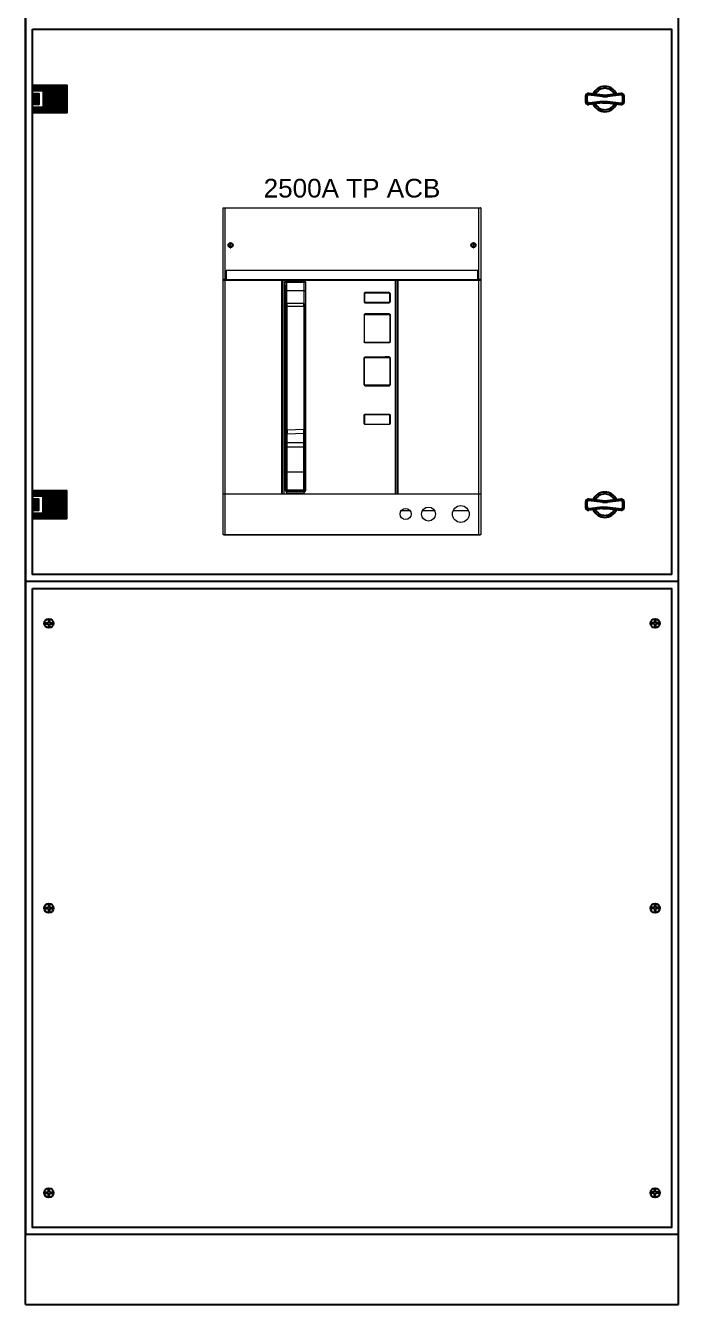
# Model space of a CAD drawing. Header units: millimetres. Extents: x -5 to 705, y -75 to 6326.
# Drawn here: x 0 to 700, y 3925 to 5296 of the extents above; entities that cross this region are included whole.
import ezdxf

# ---------------------------------------------------------------- set-up
doc = ezdxf.new("R2010")
doc.units = ezdxf.units.MM
doc.header["$MEASUREMENT"] = 0
doc.styles.get("Standard").update_dxf_attribs({"font": 'arial.ttf'})
pattern_1 = [(45, (-8243.62154, 1814.87764), (-0.0883883476, 0.0883883476), [])]
pattern_2 = [(45, (-8240.37711, 1812.37764), (-0.0883883476, 0.0883883476), [])]

msp = doc.modelspace()

# ---------------------------------------------------------------- hatches: boundary and pattern name
at = {"transparency": 33554687}
h = msp.add_hatch(dxfattribs=at)
h.set_pattern_fill('ANSI31', color=256, style=0)
h.set_pattern_definition(pattern_1)
h.paths.add_polyline_path([(44.4, 5232.2), (7.5, 5232.2), (7.5, 5226.5), (18.9, 5226.5), (18.9, 5208.5), (7.5, 5208.5), (7.5, 5202.8), (44.4, 5202.8)])
h = msp.add_hatch(dxfattribs=at)
h.set_pattern_fill('ANSI31', color=256, style=0)
h.set_pattern_definition(pattern_2)
h.paths.add_polyline_path([(14.2, 5223.4), (7.5, 5223.4), (7.5, 5211.6), (14.2, 5211.6)])
h = msp.add_hatch(dxfattribs=at)
h.set_pattern_fill('ANSI31', color=256, style=0)
h.set_pattern_definition(pattern_1)
h.paths.add_polyline_path([(44.4, 4767.8), (7.5, 4767.8), (7.5, 4773.5), (18.9, 4773.5), (18.9, 4791.5), (7.5, 4791.5), (7.5, 4797.2), (44.4, 4797.2)])
h = msp.add_hatch(dxfattribs=at)
h.set_pattern_fill('ANSI31', color=256, style=0)
h.set_pattern_definition(pattern_2)
h.paths.add_polyline_path([(14.2, 4776.6), (7.5, 4776.6), (7.5, 4788.4), (14.2, 4788.4)])

# ---------------------------------------------------------------- linework, layer by layer
for p, q in [((0, 6200), (0, 4000)), ((0, 6200), (0, 4000)), ((0, 3925), (0, 6200)), ((700, 3925), (700, 6200)), ((20, 4655.8), (24.5, 4655.8)), ((20, 4654.8), (24.5, 4654.8)), ((24.5, 4660.3), (24.5, 4655.8)), ((24.5, 4654.8), (24.5, 4650.4)), ((25.5, 4660.3), (25.5, 4655.8)), ((25.5, 4655.8), (30, 4655.8)), ((25.5, 4654.8), (30, 4654.8)), ((25.5, 4654.8), (25.5, 4650.4)), ((674.5, 4655.8), (670, 4655.8)), ((674.5, 4654.8), (670, 4654.8)), ((674.5, 4660.3), (674.5, 4655.8)), ((674.5, 4654.8), (674.5, 4650.4)), ((675.5, 4660.3), (675.5, 4655.8)), ((680, 4655.8), (675.5, 4655.8)), ((680, 4654.8), (675.5, 4654.8)), ((675.5, 4654.8), (675.5, 4650.4)), ((20, 4350.5), (24.5, 4350.5)), ((20, 4349.5), (24.5, 4349.5)), ((24.5, 4355), (24.5, 4350.5)), ((24.5, 4349.5), (24.5, 4345)), ((25.5, 4355), (25.5, 4350.5)), ((25.5, 4350.5), (30, 4350.5)), ((25.5, 4349.5), (30, 4349.5)), ((25.5, 4349.5), (25.5, 4345)), ((674.5, 4350.5), (670, 4350.5)), ((674.5, 4349.5), (670, 4349.5)), ((674.5, 4355), (674.5, 4350.5)), ((674.5, 4349.5), (674.5, 4345)), ((675.5, 4355), (675.5, 4350.5)), ((680, 4350.5), (675.5, 4350.5)), ((680, 4349.5), (675.5, 4349.5)), ((675.5, 4349.5), (675.5, 4345)), ((24.5, 4045.2), (24.5, 4049.6)), ((25.5, 4045.2), (25.5, 4049.6)), ((674.5, 4045.2), (674.5, 4049.6)), ((675.5, 4045.2), (675.5, 4049.6)), ((20, 4045.2), (24.5, 4045.2)), ((20, 4044.2), (24.5, 4044.2)), ((24.5, 4039.7), (24.5, 4044.2)), ((25.5, 4045.2), (30, 4045.2)), ((25.5, 4044.2), (30, 4044.2)), ((25.5, 4039.7), (25.5, 4044.2)), ((674.5, 4045.2), (670, 4045.2)), ((674.5, 4044.2), (670, 4044.2)), ((674.5, 4039.7), (674.5, 4044.2)), ((680, 4045.2), (675.5, 4045.2)), ((680, 4044.2), (675.5, 4044.2)), ((675.5, 4039.7), (675.5, 4044.2)), ((0, 3925), (700, 3925))]:
    msp.add_line(p, q)
for p, q in [((600.3, 5220.4), (600.3, 5214.6)), ((601.9, 5220.4), (601.9, 5215.8)), ((618.5, 5220.1), (603.6, 5221.9)), ((618.7, 5221.7), (603.8, 5223.5)), ((618.7, 5213.3), (603.8, 5211.5)), ((618.5, 5214.9), (604.8, 5213.2)), ((618.5, 5220.1), (624.1, 5220.1)), ((618.5, 5214.9), (624.1, 5214.9)), ((618.7, 5221.7), (623.9, 5221.7)), ((618.7, 5213.3), (623.9, 5213.3)), ((638.4, 5223.5), (623.9, 5221.7)), ((623.9, 5213.3), (638.4, 5211.5)), ((638.6, 5221.9), (624.1, 5220.1)), ((624.1, 5214.9), (638.6, 5213.1)), ((640.3, 5214.6), (640.3, 5220.4)), ((641.9, 5214.6), (641.9, 5220.4)), ((618.5, 4785.1), (603.6, 4786.9)), ((618.7, 4786.7), (603.8, 4788.5)), ((618.7, 4786.7), (623.9, 4786.7)), ((638.4, 4788.5), (623.9, 4786.7)), ((638.6, 4786.9), (624.1, 4785.1)), ((600.3, 4785.4), (600.3, 4779.6)), ((601.9, 4785.4), (601.9, 4780.8)), ((618.7, 4778.3), (603.8, 4776.5)), ((618.5, 4779.9), (604.8, 4778.2)), ((618.5, 4785.1), (624.1, 4785.1)), ((618.5, 4779.9), (624.1, 4779.9)), ((618.7, 4778.3), (623.9, 4778.3)), ((623.9, 4778.3), (638.4, 4776.5)), ((624.1, 4779.9), (638.6, 4778.1)), ((640.3, 4779.6), (640.3, 4785.4)), ((641.9, 4779.6), (641.9, 4785.4))]:
    msp.add_line(p, q, dxfattribs=at)
at = {"lineweight": 5, "transparency": 33554687}
for p, q in [((488, 5100.3), (212, 5100.3)), ((280.2, 4998.2), (280.2, 5022)), ((298.2, 5022), (298.2, 4998.3)), ((279.4, 4995.3), (298.4, 4995.3)), ((212, 4750.7), (488, 4750.7))]:
    msp.add_line(p, q, dxfattribs=at)
at = {"lineweight": 9, "transparency": 33554687}
msp.add_line((275.2, 5023), (212, 5023), dxfattribs=at)
for points in [[(7.5, 5292.5), (692.5, 5292.5), (692.5, 4707.5), (7.5, 4707.5)], [(7.5, 4692.5), (692.5, 4692.5), (692.5, 4007.5), (7.5, 4007.5)]]:
    msp.add_lwpolyline(points, close=True)
at = {"transparency": 33554687}
for points in [[(7.5, 5232.2), (44.4, 5232.2), (44.4, 5202.8), (7.5, 5202.8)], [(7.5, 5226.5), (18.9, 5226.5), (18.9, 5208.5), (7.5, 5208.5)], [(7.5, 5223.4), (14.2, 5223.4), (14.2, 5211.6), (7.5, 5211.6)], [(7.5, 4767.8), (44.4, 4767.8), (44.4, 4797.2), (7.5, 4797.2)], [(7.5, 4773.5), (18.9, 4773.5), (18.9, 4791.5), (7.5, 4791.5)], [(7.5, 4776.6), (14.2, 4776.6), (14.2, 4788.4), (7.5, 4788.4)]]:
    msp.add_lwpolyline(points, close=True, dxfattribs=at)
at = {"lineweight": 9, "transparency": 33554687}
for points in [[(212, 5024.2), (212, 5100.3), (212, 5101), (488, 5101), (488, 5100.3)], [(219.4, 5063.5), (219.4, 5058)], [(220.2, 5058), (220.2, 5063.5)], [(479.8, 5063.5), (479.8, 5058)], [(480.6, 5058), (480.6, 5063.5)], [(485, 5033.8), (215, 5033.8), (215, 5023.7), (485, 5023.7), (485, 5033.8)], [(227.6, 5023.5), (227.6, 5023)], [(274.7, 4793.8), (274.7, 5023)], [(396.6, 4794), (398.5, 4794), (398.5, 5023), (275.2, 5023), (275.2, 4794)], [(278.2, 5021.2), (278.2, 5021)], [(278.2, 5017.8), (278.2, 5021)], [(279.2, 5022), (279.1, 5022)], [(488, 5023), (399, 5023), (399, 4793.8)], [(472.4, 5023.5), (472.4, 5023)], [(275.2, 5015), (274.7, 5015)], [(278.2, 5017.8), (278.2, 4798.5), (278.3, 4798)], [(398.5, 5016), (399, 5016)], [(385.6, 4986.5), (390, 4986.5)], [(398.5, 4966.3), (399, 4966.3)], [(275.2, 4955), (274.7, 4955)], [(398.5, 4961.7), (399, 4961.7)], [(398.5, 4957.5), (399, 4957.5)], [(385.6, 4941), (385.6, 4940.7), (385.6, 4940.5), (385.6, 4940.5)], [(398.5, 4949.5), (399, 4949.5)], [(398.5, 4915.5), (399, 4915.5)], [(398.5, 4904.5), (399, 4904.5)], [(398.5, 4896), (399, 4896)], [(275.2, 4856.5), (274.7, 4856.5)], [(278.2, 4850.9), (278.2, 4850.7)], [(279.4, 4852.1), (279.3, 4852)], [(300.2, 4852), (299.5, 4852)], [(398.5, 4842.5), (399, 4842.5)], [(275.2, 4821.5), (274.7, 4821.5)], [(300.2, 4825.3), (299.5, 4825.3)], [(299.8, 4824.1), (299.9, 4824.1)], [(299.9, 4824), (300.1, 4824)], [(398.5, 4821), (399, 4821)], [(300.2, 4807.3), (299.5, 4807.3)], [(488, 4793.8), (212, 4793.8)], [(275.2, 4798), (274.7, 4798)], [(275.2, 4794), (396.6, 4794)], [(280.1, 4795.2), (280.3, 4795)], [(298.7, 4795.5), (298.3, 4795)], [(399, 4798), (398.5, 4798)], [(488, 4793.8), (488, 4776)], [(412.4, 4776), (402.6, 4776)], [(438.6, 4776), (425.4, 4776)], [(475, 4776), (458.5, 4776)]]:
    msp.add_lwpolyline(points, dxfattribs=at)
for points in [[(212, 5100.3, -0.41422), (212.7, 5101)], [(488, 5100.3), (488, 4750.7, -0.417715), (487.3, 4750), (212.7, 4750, -0.415966), (212, 4750.7), (212, 5024.2)], [(487.3, 5101, -0.41422), (488, 5100.3)], [(488, 5024.2, -0.417715), (487.3, 5023.5), (212.7, 5023.5, -0.414564), (212, 5024.2)], [(279.3, 5022), (299.2, 5022, -0.414706), (300.2, 5021), (300.2, 4798.4), (300.2, 4798.1)], [(299.5, 4799.4), (299.5, 4997.3, 0.413711), (298.5, 4998.3), (280.4, 4998.3, 0.414706), (279.4, 4997.3), (279.4, 4799.3, 0.414706), (280.4, 4798.3), (298.5, 4798.3, 0.064698), (298.7, 4798.3, 0.08559), (299, 4798.4)], [(390.5, 4986), (390.5, 4957, -0.414706), (390, 4956.5), (364, 4956.5, -0.414706), (363.5, 4957), (363.5, 4986, -0.414706), (364, 4986.5), (385.6, 4986.5), (385.6, 4986.6), (385.6, 4986.8), (385.6, 4987)], [(390.5, 4940.2), (390.5, 4940), (390.5, 4911, -0.410301), (390, 4910.5), (364, 4910.5, -0.414706), (363.5, 4911), (363.5, 4940, -0.410301), (364, 4940.5), (385.6, 4940.5), (390, 4940.5), (390, 4940.5)], [(278.2, 4799, 0.412994), (280.2, 4797), (298.2, 4797, 0.4125), (300.2, 4799)]]:
    msp.add_lwpolyline(points, format="xyb", dxfattribs=at)
at = {"lineweight": 5, "transparency": 33554687}
for points in [[(213.9, 5024.2), (213.9, 5100.3)], [(486.1, 5024.2), (486.1, 5100.3)], [(212, 5024.2), (215, 5024.2)], [(214, 4750.7), (214, 5023)], [(277.1, 4794), (277.1, 5023)], [(280.2, 5021), (279.2, 5021), (278.4, 5021), (278.2, 5021)], [(280.2, 5021), (298.2, 5021)], [(300.2, 5021), (300.1, 5021), (299.3, 5021), (298.2, 5021)], [(396.6, 4794), (396.6, 5023)], [(485, 5024.2), (488, 5024.2)], [(486, 4750.7), (486, 5023)], [(280.2, 5012.2), (298.2, 5012.2)], [(363.5, 5009), (363, 5009), (363, 5000), (363.5, 5000)], [(390.5, 5009), (391, 5009), (391, 5000), (390.5, 5000)], [(280.4, 4995.3), (280.4, 4996.7), (280.4, 4997.8), (280.4, 4998.3)], [(298.4, 4995.3), (298.4, 4996.8), (298.4, 4998), (298.4, 4998.3), (298.5, 4998.3)], [(299.5, 4995.3), (298.4, 4995.3), (298.4, 4863), (299.5, 4863)], [(278.2, 4990.1), (279.4, 4990.1)], [(299.5, 4990.1), (300.2, 4990.1)], [(363.5, 4986), (363, 4986)], [(391, 4986), (391, 4957), (390.5, 4957)], [(390.5, 4986), (391, 4986)], [(364, 4956), (364, 4956.4), (364, 4956.5), (364, 4956.5)], [(363.5, 4911), (363, 4911), (363, 4940), (363.5, 4940)], [(390, 4941), (385.6, 4941)], [(390.5, 4940), (391, 4940), (391, 4911), (390.5, 4911)], [(278.2, 4934), (279.4, 4934)], [(299.5, 4934), (300.2, 4934)], [(363.5, 4869.5), (363, 4869.5), (363, 4878.5), (363.5, 4878.5)], [(390.5, 4878.5), (391, 4878.5), (391, 4869.5), (390.5, 4869.5)], [(280.4, 4858.6), (298.5, 4859.2)], [(280.4, 4798.3), (280.4, 4858.6)], [(298.5, 4848.8), (280.4, 4848.8)], [(280.4, 4844.7), (298.5, 4844.7)], [(298.5, 4817.5), (280.4, 4817.5)], [(299.5, 4824.5), (299.5, 4824.7), (299.5, 4824.7)], [(299.5, 4823.2), (299.5, 4822.8), (299.5, 4822.5), (299.6, 4822.2), (299.7, 4821.9), (299.9, 4821.7), (300, 4821.4), (300.2, 4821.2)], [(299.5, 4821.1), (299.7, 4821.1)], [(300.2, 4820.4), (299.5, 4820.4)], [(300.2, 4817.2), (299.5, 4817.2)], [(300.2, 4816.3), (299.9, 4816.1), (299.7, 4815.9), (299.6, 4815.8), (299.5, 4815.7)], [(299.6, 4813.7), (299.5, 4813.7), (299.5, 4813.8)], [(299.5, 4813.2), (299.8, 4813.1), (300.2, 4813)], [(300.2, 4824.2), (299.6, 4824.2)], [(300.2, 4824.1), (300.1, 4824)], [(300.2, 4823.9), (300.1, 4823.9)], [(300.2, 4812.7), (299.5, 4812.7)], [(299.5, 4807), (299.6, 4807.1), (299.8, 4807.2), (300, 4807.2), (300.2, 4807.3)], [(399, 4809), (398.5, 4809)], [(298.3, 4795), (280.3, 4795), (280.3, 4796.2), (280.2, 4796.9), (280.2, 4797)], [(298.2, 4797), (298.2, 4796.8), (298.3, 4796.2), (298.3, 4795)], [(214, 4750), (214, 4750.7)], [(486, 4750), (486, 4750.7)]]:
    msp.add_lwpolyline(points, dxfattribs=at)
for points in [[(391, 5009, 0.412502), (390, 5010), (364, 5010, 0.414694), (363, 5009)], [(298.5, 4798.3), (298.5, 4859.2, -0.002304), (298.4, 4863), (280.4, 4862.5), (280.4, 4995.3)], [(363, 5000, 0.414943), (364, 4999), (390, 4999, 0.413711), (391, 5000)], [(390, 4987), (385.6, 4987), (364, 4987, 0.415926), (363, 4986), (363, 4957), (363.5, 4957)], [(391, 4957, -0.414706), (390, 4956), (364, 4956, -0.415926), (363, 4957)], [(363, 4940, -0.412502), (364, 4941), (385.6, 4941)], [(364, 4910.5), (364, 4910.5), (364, 4910.4), (364, 4910), (390, 4910, 0.414706), (391, 4911)], [(363, 4878.5, -0.416913), (364, 4879.5), (390, 4879.5, -0.416913), (391, 4878.5)], [(391, 4869.5, -0.414706), (390, 4868.5), (364, 4868.5, -0.414706), (363, 4869.5)], [(279.4, 4862.5), (280.4, 4862.5, 0.001125), (280.4, 4858.6)]]:
    msp.add_lwpolyline(points, format="xyb", dxfattribs=at)
at = {"lineweight": 9, "transparency": 33554687}
for points in [[(390.5, 5000), (390.5, 5009, 0.414706), (390, 5009.5), (364, 5009.5, 0.410301), (363.5, 5009), (363.5, 5000, 0.414706), (364, 4999.5), (390, 4999.5, 0.410301)], [(364, 4879, 0.414706), (363.5, 4878.5), (363.5, 4869.5, 0.414706), (364, 4869), (390, 4869, 0.414706), (390.5, 4869.5), (390.5, 4878.5, 0.414706), (390, 4879)]]:
    msp.add_lwpolyline(points, format="xyb", close=True, dxfattribs=at)
for points in [[(700, 4700), (0, 4700)], [(700, 4000), (0, 4000)]]:
    msp.add_lwpolyline(points)
for centre, radius in [((219.8, 5060.8), 2.75), ((480.2, 5060.8), 2.75), ((407.5, 4772.5), 6.01), ((432, 4772.5), 7.5), ((466.7, 4772.5), 9)]:
    msp.add_circle(centre, radius, dxfattribs=at)
for centre in [(25, 4655.3), (675, 4655.3), (25, 4350), (675, 4350), (25, 4044.7), (675, 4044.7)]:
    msp.add_circle(centre, 5)
at = {"transparency": 33554687}
for centre, radius, start, end in [((621.1, 5217.5), 13.6, 23.4734, 156.4396), ((621.1, 5217.5), 11.5, 26.6128, 153.2549), ((603.4, 5220.4), 3.09, 83.2079, 180), ((603.4, 5214.6), 3.09, 180, 276.7921), ((603.4, 5220.4), 1.48, 83.2079, 180), ((604.5, 5215.8), 2.59, 180, 276.7921), ((621.1, 5217.5), 13.6, 203.5604, 336.5266), ((621.1, 5217.5), 11.5, 206.7451, 333.3872), ((638.8, 5220.4), 3.09, 0, 96.9267), ((638.8, 5214.6), 3.09, 263.0733, 0), ((638.8, 5220.4), 1.48, 0, 96.9267), ((638.8, 5214.6), 1.48, 263.0733, 0), ((603.4, 4785.4), 3.09, 83.2079, 180), ((603.4, 4785.4), 1.48, 83.2079, 180), ((621.1, 4782.5), 13.6, 23.4734, 156.4396), ((621.1, 4782.5), 11.5, 26.6128, 153.2549), ((638.8, 4785.4), 3.09, 0, 96.9267), ((638.8, 4785.4), 1.48, 0, 96.9267), ((603.4, 4779.6), 3.09, 180, 276.7921), ((604.5, 4780.8), 2.59, 180, 276.7921), ((621.1, 4782.5), 13.6, 203.5604, 336.5266), ((621.1, 4782.5), 11.5, 206.7451, 333.3872), ((638.8, 4779.6), 3.09, 263.0733, 0), ((638.8, 4779.6), 1.48, 263.0733, 0)]:
    msp.add_arc(centre, radius, start, end, dxfattribs=at)
at = {"lineweight": 9, "transparency": 33554687}
for centre, radius, start, end in [((219.8, 5060.8), 2.25, 100.1716, 190.3308), ((219.8, 5060.8), 2.25, 280.2935, 10.3295), ((480.2, 5060.8), 2.25, 100.3947, 190.1077), ((480.2, 5060.8), 2.26, 280.405, 10.2181), ((399, 4968), 0.5, 89.9519, 180.0481), ((399, 4809), 0.5, 179.9492, 270.0508)]:
    msp.add_arc(centre, radius, start, end, dxfattribs=at)
at = {"lineweight": 5, "transparency": 33554687}
for centre, radius, start, end in [((364, 4911), 0.998, 179.8802, 269.7818), ((293.3, 4829.8), 14.7, 294.7594, 298.0092)]:
    msp.add_arc(centre, radius, start, end, dxfattribs=at)
for points in [[(213.9, 5101), (213.9, 5101), (213.9, 5100.7), (213.9, 5100.3)], [(486.1, 5100.3), (486.1, 5100.7), (486.1, 5101), (486.1, 5101)], [(213.9, 5024.2), (213.9, 5023.8), (213.9, 5023.5), (213.9, 5023.5)], [(486.1, 5023.5), (486.1, 5023.5), (486.1, 5023.8), (486.1, 5024.2)], [(280.2, 5012.2), (279.1, 5012.2), (278.2, 5011.7), (278.2, 5011.1)], [(300.2, 5011.1), (300.2, 5011.7), (299.3, 5012.2), (298.2, 5012.2)], [(390, 5009.5), (390, 5009.5), (390, 5009.7), (390, 5010)], [(300.2, 4990.7), (300.2, 4991), (299.9, 4991.4), (299.5, 4991.5)], [(364, 4999), (364, 4999.3), (364, 4999.5), (364, 4999.5)], [(390, 4999), (390, 4999.3), (390, 4999.5), (390, 4999.5)], [(364, 4986.5), (364, 4986.5), (364, 4986.7), (364, 4987)], [(390, 4986.5), (390, 4986.5), (390, 4986.8), (390, 4987)], [(390, 4956), (390, 4956.3), (390, 4956.5), (390, 4956.5)], [(390, 4940.5), (390, 4940.5), (390, 4940.8), (390, 4941)], [(391, 4940), (391, 4940.6), (390.6, 4941), (390, 4941)], [(300.2, 4922), (300.2, 4922.4), (299.9, 4922.9), (299.5, 4923.1)], [(300.2, 4920), (300.2, 4920.4), (299.9, 4920.9), (299.5, 4921.1)], [(300.2, 4918.6), (300.2, 4918.7), (299.9, 4918.9), (299.5, 4919)], [(390, 4910), (390, 4910.3), (390, 4910.5), (390, 4910.5)], [(279.4, 4861.3), (278.7, 4861.3), (278.2, 4861.1), (278.2, 4860.9)], [(300.2, 4860.9), (300.2, 4861), (299.9, 4861.2), (299.5, 4861.3)]]:
    msp.add_open_spline(points, degree=3, dxfattribs=at)
at = {"lineweight": 9, "transparency": 33554687}
for points in [[(488, 5100.3), (488, 5100.7), (487.7, 5101), (487.3, 5101)], [(217.6, 5060.4), (217.7, 5059.5), (218.5, 5058.7), (219.4, 5058.5)], [(222, 5061.2), (221.9, 5062), (221.1, 5062.8), (220.2, 5063)], [(478, 5060.4), (478.1, 5059.5), (478.9, 5058.7), (479.8, 5058.5)], [(482.4, 5061.2), (482.3, 5062), (481.5, 5062.8), (480.6, 5063)], [(219.4, 5058), (219.6, 5058), (220, 5058), (220.2, 5058)], [(479.8, 5058), (479.9, 5058), (480.1, 5058), (480.2, 5058)], [(217.9, 5023.5), (219, 5022.8), (220.6, 5022.8), (221.7, 5023.5)], [(279.1, 5022), (278.7, 5021.9), (278.3, 5021.6), (278.2, 5021.2)], [(478.3, 5023.5), (479.4, 5022.8), (481, 5022.8), (482.1, 5023.5)], [(390, 4986.5), (390, 4986.5), (390, 4986.5), (390, 4986.5)], [(390, 4986.5), (390.1, 4986.5), (390.1, 4986.5), (390.1, 4986.5)], [(390.1, 4986.5), (390.1, 4986.5), (390.1, 4986.5), (390.1, 4986.5)], [(390.1, 4986.5), (390.2, 4986.5), (390.2, 4986.5), (390.2, 4986.5)], [(390.2, 4986.5), (390.2, 4986.5), (390.2, 4986.5), (390.2, 4986.5)], [(390.2, 4986.5), (390.2, 4986.5), (390.2, 4986.5), (390.3, 4986.5)], [(390.3, 4986.5), (390.3, 4986.5), (390.3, 4986.5), (390.3, 4986.5)], [(390.3, 4986.5), (390.3, 4986.4), (390.3, 4986.4), (390.3, 4986.4)], [(390.3, 4986.4), (390.3, 4986.4), (390.3, 4986.4), (390.4, 4986.4)], [(390.4, 4986.4), (390.4, 4986.4), (390.4, 4986.4), (390.4, 4986.4)], [(390.4, 4986.4), (390.4, 4986.3), (390.4, 4986.3), (390.4, 4986.3)], [(390.4, 4986.3), (390.4, 4986.3), (390.4, 4986.3), (390.4, 4986.3)], [(390.4, 4986.3), (390.4, 4986.3), (390.5, 4986.3), (390.5, 4986.2)], [(390.5, 4986.2), (390.5, 4986.2), (390.5, 4986.2), (390.5, 4986.2)], [(390.5, 4986.2), (390.5, 4986.2), (390.5, 4986.2), (390.5, 4986.2)], [(390.5, 4986.2), (390.5, 4986.1), (390.5, 4986.1), (390.5, 4986.1)], [(390.5, 4986.1), (390.5, 4986.1), (390.5, 4986.1), (390.5, 4986.1)], [(390.5, 4986.1), (390.5, 4986.1), (390.5, 4986), (390.5, 4986)], [(398.5, 4960), (398.5, 4959.7), (398.7, 4959.5), (399, 4959.5)], [(390, 4940.5), (390.1, 4940.5), (390.1, 4940.5), (390.1, 4940.5)], [(390.1, 4940.5), (390.1, 4940.5), (390.1, 4940.5), (390.1, 4940.5)], [(390.1, 4940.5), (390.2, 4940.5), (390.2, 4940.5), (390.2, 4940.5)], [(390.2, 4940.5), (390.2, 4940.5), (390.2, 4940.5), (390.2, 4940.5)], [(390.2, 4940.5), (390.2, 4940.5), (390.2, 4940.5), (390.3, 4940.5)], [(390.3, 4940.5), (390.3, 4940.5), (390.3, 4940.5), (390.3, 4940.5)], [(390.3, 4940.5), (390.3, 4940.4), (390.3, 4940.4), (390.3, 4940.4)], [(390.3, 4940.4), (390.3, 4940.4), (390.3, 4940.4), (390.4, 4940.4)], [(390.4, 4940.4), (390.4, 4940.4), (390.4, 4940.4), (390.4, 4940.4)], [(390.4, 4940.4), (390.4, 4940.4), (390.4, 4940.3), (390.4, 4940.3)], [(390.4, 4940.3), (390.4, 4940.3), (390.4, 4940.3), (390.4, 4940.3)], [(390.4, 4940.3), (390.4, 4940.3), (390.5, 4940.3), (390.5, 4940.2)], [(390.5, 4940.2), (390.5, 4940.2), (390.5, 4940.2), (390.5, 4940.2)], [(390.5, 4940.2), (390.5, 4940.1), (390.5, 4940.1), (390.5, 4940.1)], [(390.5, 4940.1), (390.5, 4940.1), (390.5, 4940.1), (390.5, 4940.1)], [(390.5, 4940.1), (390.5, 4940.1), (390.5, 4940), (390.5, 4940)], [(279.3, 4852), (278.8, 4851.8), (278.3, 4851.5), (278.2, 4850.9)], [(278.3, 4798), (278.5, 4796.9), (279.3, 4796), (280.1, 4795.2)], [(300.2, 4798.1), (300.1, 4797.1), (299.4, 4796.2), (298.7, 4795.5)]]:
    msp.add_open_spline(points, degree=3, dxfattribs=at)
at = {"lineweight": 5, "transparency": 33554687}
for points, knots in [([(364, 5010), (364, 5009.9), (364, 5009.8), (364, 5009.6), (364, 5009.6), (364, 5009.5), (364, 5009.5), (364, 5009.5), (364, 5009.5), (364, 5009.5), (364, 5009.5), (364, 5009.5), (364, 5009.5), (364, 5009.5)], [0, 0, 0, 0, 0.000817765, 0.000817765, 0.001060487, 0.001060487, 0.001124477, 0.001124477, 0.001143708, 0.001143708, 0.001149926, 0.001149926, 0.00115425, 0.00115425, 0.00115425, 0.00115425]), ([(278.2, 4990.7), (278.2, 4990.7), (278.2, 4990.8), (278.2, 4990.9), (278.3, 4991), (278.4, 4991.2), (278.5, 4991.3), (278.8, 4991.5), (278.9, 4991.5), (279.2, 4991.6), (279.3, 4991.7), (279.4, 4991.7)], [0, 0, 0, 0, 0.000477154, 0.000477154, 0.001105931, 0.001105931, 0.002037148, 0.002037148, 0.002853253, 0.002853253, 0.003741766, 0.003741766, 0.003741766, 0.003741766]), ([(390, 4987), (390.1, 4987), (390.3, 4987), (390.5, 4986.9), (390.6, 4986.9), (390.8, 4986.7), (390.9, 4986.6), (391, 4986.4), (391, 4986.3), (391, 4986.2), (391, 4986.1), (391, 4986)], [0, 0, 0, 0, 0.000875435, 0.000875435, 0.001745625, 0.001745625, 0.0026709, 0.0026709, 0.003211223, 0.003211223, 0.003772153, 0.003772153, 0.003772153, 0.003772153]), ([(364, 4941), (364, 4940.9), (364, 4940.8), (364, 4940.6), (364, 4940.6), (364, 4940.5), (364, 4940.5), (364, 4940.5), (364, 4940.5), (364, 4940.5), (364, 4940.5), (364, 4940.5), (364, 4940.5), (364, 4940.5)], [0, 0, 0, 0, 0.000817765, 0.000817765, 0.001060487, 0.001060487, 0.001124477, 0.001124477, 0.001143708, 0.001143708, 0.001149926, 0.001149926, 0.00115425, 0.00115425, 0.00115425, 0.00115425]), ([(278.2, 4922), (278.2, 4922.1), (278.2, 4922.2), (278.3, 4922.4), (278.3, 4922.5), (278.5, 4922.8), (278.7, 4922.9), (279, 4923.2), (279.2, 4923.2), (279.4, 4923.3)], [0, 0, 0, 0, 0.000717353, 0.000717353, 0.001677083, 0.001677083, 0.003010689, 0.003010689, 0.004349234, 0.004349234, 0.004349234, 0.004349234]), ([(278.2, 4920), (278.2, 4920.1), (278.2, 4920.2), (278.3, 4920.4), (278.3, 4920.5), (278.5, 4920.8), (278.7, 4920.9), (279, 4921.2), (279.2, 4921.3), (279.4, 4921.3)], [0, 0, 0, 0, 0.000716709, 0.000716709, 0.001668528, 0.001668528, 0.002989858, 0.002989858, 0.004336565, 0.004336565, 0.004336565, 0.004336565]), ([(278.2, 4918.6), (278.2, 4918.6), (278.2, 4918.6), (278.2, 4918.7), (278.2, 4918.7), (278.2, 4918.7), (278.3, 4918.7), (278.3, 4918.8), (278.4, 4918.8), (278.7, 4918.9), (279, 4919), (279.4, 4919.1)], [0, 0, 0, 0, 0.000087804, 0.000087804, 0.000193864, 0.000193864, 0.000375103, 0.000375103, 0.00080341, 0.00080341, 0.002548891, 0.002548891, 0.002548891, 0.002548891]), ([(364, 4879.5), (364, 4879.4), (364, 4879.3), (364, 4879.1), (364, 4879.1), (364, 4879), (364, 4879), (364, 4879), (364, 4879), (364, 4879), (364, 4879), (364, 4879), (364, 4879), (364, 4879)], [0, 0, 0, 0, 0.000813217, 0.000813217, 0.001059185, 0.001059185, 0.001124454, 0.001124454, 0.001144116, 0.001144116, 0.001150473, 0.001150473, 0.001155055, 0.001155055, 0.001155055, 0.001155055]), ([(364, 4869), (364, 4869), (364, 4869), (364, 4869), (364, 4869), (364, 4869), (364, 4869), (364, 4869), (364, 4869), (364, 4868.9), (364, 4868.7), (364, 4868.5)], [0, 0, 0, 0, 0.000000854, 0.000000854, 0.0000017228, 0.0000017228, 0.0000049465, 0.0000049465, 0.0000275107, 0.0000275107, 0.000158102, 0.000158102, 0.000158102, 0.000158102]), ([(390, 4879.5), (390, 4879.4), (390, 4879.3), (390, 4879.1), (390, 4879.1), (390, 4879), (390, 4879), (390, 4879), (390, 4879), (390, 4879), (390, 4879), (390, 4879), (390, 4879), (390, 4879), (390, 4879), (390, 4879)], [0, 0, 0, 0, 0.000748337, 0.000748337, 0.000970301, 0.000970301, 0.00104087, 0.00104087, 0.001067023, 0.001067023, 0.00107724, 0.00107724, 0.001081404, 0.001081404, 0.001085144, 0.001085144, 0.001085144, 0.001085144]), ([(390, 4869), (390, 4869), (390, 4869), (390, 4869), (390, 4869), (390, 4869), (390, 4869), (390, 4869), (390, 4869), (390, 4869), (390, 4869), (390, 4868.9), (390, 4868.7), (390, 4868.5)], [0, 0, 0, 0, 0.0000019709, 0.0000019709, 0.0000044387, 0.0000044387, 0.0000089207, 0.0000089207, 0.000020244, 0.000020244, 0.0000617747, 0.0000617747, 0.000471727, 0.000471727, 0.000471727, 0.000471727]), ([(280.4, 4858.6), (280.3, 4858.6), (280.1, 4858.7), (279.9, 4858.8), (279.7, 4858.9), (279.6, 4859), (279.5, 4859.1), (279.5, 4859.2), (279.5, 4859.2), (279.5, 4859.3), (279.4, 4859.4), (279.4, 4859.4)], [0, 0, 0, 0, 0.001214472, 0.001214472, 0.002294882, 0.002294882, 0.003077454, 0.003077454, 0.003455418, 0.003455418, 0.003835394, 0.003835394, 0.003835394, 0.003835394]), ([(299.5, 4860), (299.5, 4859.9), (299.4, 4859.8), (299.4, 4859.7), (299.3, 4859.6), (299.2, 4859.5), (299.1, 4859.4), (298.9, 4859.3), (298.8, 4859.3), (298.7, 4859.2), (298.6, 4859.2), (298.5, 4859.2)], [0, 0, 0, 0, 0.000547199, 0.000547199, 0.001144764, 0.001144764, 0.001911213, 0.001911213, 0.002573071, 0.002573071, 0.003284068, 0.003284068, 0.003284068, 0.003284068]), ([(280.4, 4848.8), (280.3, 4848.8), (280.1, 4848.9), (279.8, 4849), (279.7, 4849.1), (279.6, 4849.2), (279.5, 4849.3), (279.5, 4849.4), (279.5, 4849.4), (279.5, 4849.5), (279.4, 4849.6), (279.4, 4849.6)], [0, 0, 0, 0, 0.001235587, 0.001235587, 0.002305692, 0.002305692, 0.003086111, 0.003086111, 0.003465041, 0.003465041, 0.003847924, 0.003847924, 0.003847924, 0.003847924]), ([(279.4, 4844.6), (279.4, 4844.6), (279.4, 4844.6), (279.4, 4844.6), (279.4, 4844.6), (279.5, 4844.6), (279.5, 4844.6), (279.5, 4844.6), (279.5, 4844.6), (279.5, 4844.6), (279.5, 4844.6), (279.7, 4844.6), (280, 4844.7), (280.4, 4844.7)], [0, 0, 0, 0, 0.0000039668, 0.0000039668, 0.0000091276, 0.0000091276, 0.0000188227, 0.0000188227, 0.0000442779, 0.0000442779, 0.0001428922, 0.0001428922, 0.0009106876, 0.0009106876, 0.0009106876, 0.0009106876]), ([(299.5, 4849.6), (299.5, 4849.5), (299.4, 4849.5), (299.4, 4849.3), (299.3, 4849.2), (299.2, 4849.1), (299.1, 4849), (298.9, 4848.9), (298.8, 4848.9), (298.7, 4848.9), (298.6, 4848.8), (298.5, 4848.8)], [0, 0, 0, 0, 0.000547199, 0.000547199, 0.001144764, 0.001144764, 0.001911213, 0.001911213, 0.002573071, 0.002573071, 0.003284068, 0.003284068, 0.003284068, 0.003284068]), ([(298.5, 4844.7), (298.7, 4844.7), (298.9, 4844.7), (299.2, 4844.6), (299.3, 4844.6), (299.4, 4844.6), (299.4, 4844.6), (299.4, 4844.6), (299.4, 4844.6), (299.4, 4844.6), (299.4, 4844.6), (299.5, 4844.6), (299.5, 4844.6), (299.5, 4844.6), (299.5, 4844.6), (299.5, 4844.6)], [0, 0, 0, 0, 0.001611351, 0.001611351, 0.002089559, 0.002089559, 0.002238904, 0.002238904, 0.002293908, 0.002293908, 0.002314517, 0.002314517, 0.002322889, 0.002322889, 0.002330587, 0.002330587, 0.002330587, 0.002330587]), ([(279.4, 4817.4), (279.4, 4817.4), (279.4, 4817.4), (279.4, 4817.4), (279.4, 4817.4), (279.5, 4817.4), (279.5, 4817.4), (279.5, 4817.5), (279.5, 4817.5), (279.5, 4817.5), (279.5, 4817.5), (279.7, 4817.5), (280, 4817.5), (280.4, 4817.5)], [0, 0, 0, 0, 0.0000039751, 0.0000039751, 0.0000092127, 0.0000092127, 0.0000191653, 0.0000191653, 0.000045645, 0.000045645, 0.0001503104, 0.0001503104, 0.000941092, 0.000941092, 0.000941092, 0.000941092]), ([(298.5, 4817.5), (298.7, 4817.5), (299, 4817.5), (299.2, 4817.5), (299.3, 4817.5), (299.4, 4817.5), (299.4, 4817.5), (299.4, 4817.5), (299.4, 4817.5), (299.4, 4817.5), (299.4, 4817.4), (299.5, 4817.4), (299.5, 4817.4), (299.5, 4817.4), (299.5, 4817.4), (299.5, 4817.4)], [0, 0, 0, 0, 0.001902462, 0.001902462, 0.002550134, 0.002550134, 0.002750821, 0.002750821, 0.002819142, 0.002819142, 0.002843529, 0.002843529, 0.002853424, 0.002853424, 0.002862497, 0.002862497, 0.002862497, 0.002862497]), ([(300.1, 4823.9), (300, 4823.9), (299.9, 4823.9), (299.8, 4824), (299.7, 4824), (299.6, 4824.1), (299.6, 4824.2), (299.5, 4824.3), (299.5, 4824.4), (299.5, 4824.5)], [0, 0, 0, 0, 0.000659597, 0.000659597, 0.001139193, 0.001139193, 0.001609917, 0.001609917, 0.002335517, 0.002335517, 0.002335517, 0.002335517]), ([(299.7, 4821.1), (299.7, 4821.1), (299.6, 4821.2), (299.5, 4821.3), (299.5, 4821.4), (299.5, 4821.4)], [0, 0, 0, 0, 0.0003692965, 0.0003692965, 0.0007392676, 0.0007392676, 0.0007392676, 0.0007392676]), ([(299.5, 4816), (299.5, 4816), (299.5, 4815.9), (299.5, 4815.8), (299.5, 4815.8), (299.5, 4815.7)], [0, 0, 0, 0, 0.0002329471, 0.0002329471, 0.0004661563, 0.0004661563, 0.0004661563, 0.0004661563]), ([(299.5, 4815.7), (299.5, 4815.7), (299.5, 4815.7), (299.5, 4815.8), (299.5, 4815.8), (299.5, 4815.8)], [0, 0, 0, 0, 0.00004166667, 0.00004166667, 0.0000825193, 0.0000825193, 0.0000825193, 0.0000825193]), ([(299.6, 4813.7), (299.6, 4813.7), (299.6, 4813.6), (299.6, 4813.5), (299.6, 4813.5), (299.5, 4813.4), (299.5, 4813.4), (299.5, 4813.3)], [0, 0, 0, 0, 0.0002524321, 0.0002524321, 0.0006177843, 0.0006177843, 0.0009898407, 0.0009898407, 0.0009898407, 0.0009898407]), ([(299.6, 4813.7), (299.7, 4813.7), (299.7, 4813.7), (299.7, 4813.7), (299.7, 4813.7), (299.9, 4813.6), (300.1, 4813.5), (300.2, 4813.4)], [0, 0, 0, 0, 0.000059179, 0.000059179, 0.000242513, 0.000242513, 0.001183152, 0.001183152, 0.001183152, 0.001183152]), ([(300, 4821.4), (300, 4821.4), (299.9, 4821.3), (299.8, 4821.2), (299.8, 4821.1), (299.7, 4821.1)], [0, 0, 0, 0, 0.0004157562, 0.0004157562, 0.0008241279, 0.0008241279, 0.0008241279, 0.0008241279]), ([(300.2, 4820.8), (300.1, 4820.8), (300, 4820.9), (299.9, 4821), (299.8, 4821.1), (299.7, 4821.1)], [0, 0, 0, 0, 0.000597567, 0.000597567, 0.001149327, 0.001149327, 0.001149327, 0.001149327])]:
    msp.add_open_spline(points, degree=3, knots=knots, dxfattribs=at)
at = {"lineweight": 9, "transparency": 33554687}
for points, knots in [([(299.5, 4824.5), (299.5, 4824.5), (299.5, 4824.5), (299.5, 4824.6), (299.5, 4824.6), (299.5, 4824.6)], [0, 0, 0, 0, 0.0000761424, 0.0000761424, 0.0001427684, 0.0001427684, 0.0001427684, 0.0001427684]), ([(299.5, 4824.6), (299.5, 4824.6), (299.5, 4824.6), (299.5, 4824.6), (299.5, 4824.6), (299.5, 4824.6)], [0, 0, 0, 0, 0.0000668035, 0.0000668035, 0.000134985, 0.000134985, 0.000134985, 0.000134985]), ([(299.5, 4824.5), (299.5, 4824.5), (299.5, 4824.4), (299.5, 4824.4), (299.5, 4824.4), (299.5, 4824.4)], [0, 0, 0, 0, 0.0000303934, 0.0000303934, 0.00009410566, 0.00009410566, 0.00009410566, 0.00009410566]), ([(299.5, 4824.5), (299.5, 4824.5), (299.5, 4824.5), (299.5, 4824.5), (299.5, 4824.5), (299.5, 4824.5)], [0, 0, 0, 0, 0.0000644562, 0.0000644562, 0.0001269184, 0.0001269184, 0.0001269184, 0.0001269184]), ([(299.5, 4824.4), (299.5, 4824.4), (299.5, 4824.4), (299.5, 4824.3), (299.5, 4824.3), (299.5, 4824.3)], [0, 0, 0, 0, 0.0000625, 0.0000625, 0.0001249798, 0.0001249798, 0.0001249798, 0.0001249798]), ([(299.5, 4824.4), (299.5, 4824.4), (299.5, 4824.4), (299.5, 4824.4), (299.5, 4824.4), (299.5, 4824.4)], [0, 0, 0, 0, 0.0000465872, 0.0000465872, 0.0001002416, 0.0001002416, 0.0001002416, 0.0001002416]), ([(299.5, 4824.3), (299.6, 4824.2), (299.6, 4824.2), (299.6, 4824.2), (299.6, 4824.2), (299.6, 4824.2)], [0, 0, 0, 0, 0.0000594446, 0.0000594446, 0.0001198305, 0.0001198305, 0.0001198305, 0.0001198305]), ([(299.5, 4824.3), (299.5, 4824.3), (299.5, 4824.3), (299.5, 4824.3), (299.5, 4824.3), (299.5, 4824.3)], [0, 0, 0, 0, 0.00002304779, 0.00002304779, 0.00005941601, 0.00005941601, 0.00005941601, 0.00005941601]), ([(299.5, 4824.3), (299.5, 4824.3), (299.5, 4824.3), (299.5, 4824.3), (299.5, 4824.3), (299.5, 4824.3), (299.5, 4824.3), (299.5, 4824.3)], [0, 0, 0, 0, 0.00004658475, 0.00004658475, 0.0000699312, 0.0000699312, 0.00009551996, 0.00009551996, 0.00009551996, 0.00009551996]), ([(299.5, 4824.3), (299.5, 4824.3), (299.5, 4824.3), (299.5, 4824.3), (299.5, 4824.3), (299.5, 4824.3)], [0, 0, 0, 0, 0.0000590979, 0.0000590979, 0.0001182086, 0.0001182086, 0.0001182086, 0.0001182086]), ([(299.6, 4824.2), (299.6, 4824.2), (299.6, 4824.2), (299.6, 4824.2), (299.6, 4824.2), (299.6, 4824.1), (299.6, 4824.1), (299.6, 4824.1), (299.6, 4824.1), (299.6, 4824.1), (299.6, 4824.1), (299.6, 4824.1)], [0, 0, 0, 0, 0.00001164863, 0.00001164863, 0.00003638939, 0.00003638939, 0.00004797711, 0.00004797711, 0.00005527583, 0.00005527583, 0.00006378161, 0.00006378161, 0.00006378161, 0.00006378161]), ([(299.6, 4824.2), (299.6, 4824.2), (299.6, 4824.2), (299.6, 4824.2), (299.6, 4824.2), (299.6, 4824.2), (299.6, 4824.2), (299.6, 4824.2), (299.6, 4824.2), (299.6, 4824.2)], [0, 0, 0, 0, 0.00002104425, 0.00002104425, 0.00003901919, 0.00003901919, 0.0000607348, 0.0000607348, 0.00008314882, 0.00008314882, 0.00008314882, 0.00008314882]), ([(299.6, 4824.2), (299.6, 4824.2), (299.6, 4824.2), (299.6, 4824.2), (299.6, 4824.2), (299.6, 4824.2)], [0, 0, 0, 0, 0.00001227616, 0.00001227616, 0.00003928371, 0.00003928371, 0.00003928371, 0.00003928371]), ([(299.6, 4824.2), (299.6, 4824.2), (299.6, 4824.2), (299.6, 4824.2), (299.6, 4824.2), (299.6, 4824.2)], [0, 0, 0, 0, 0.00003856354, 0.00003856354, 0.00009352609, 0.00009352609, 0.00009352609, 0.00009352609]), ([(299.6, 4824.2), (299.6, 4824.2), (299.6, 4824.2), (299.6, 4824.2), (299.6, 4824.2), (299.6, 4824.2)], [0, 0, 0, 0, 0.00002299839, 0.00002299839, 0.00005915936, 0.00005915936, 0.00005915936, 0.00005915936]), ([(299.6, 4824.1), (299.6, 4824.1), (299.6, 4824.1), (299.7, 4824.1), (299.7, 4824.1), (299.7, 4824.1), (299.7, 4824.1), (299.7, 4824.1)], [0, 0, 0, 0, 0.00000846291, 0.00000846291, 0.0000225185, 0.0000225185, 0.00004580911, 0.00004580911, 0.00004580911, 0.00004580911]), ([(299.7, 4824.1), (299.7, 4824.1), (299.7, 4824.1), (299.7, 4824.1), (299.7, 4824.1), (299.8, 4824.1), (299.8, 4824.1), (299.8, 4824.1)], [0, 0, 0, 0, 0.00002083333, 0.00002083333, 0.00003110921, 0.00003110921, 0.00004100287, 0.00004100287, 0.00004100287, 0.00004100287]), ([(299.7, 4824.1), (299.7, 4824.1), (299.7, 4824.1), (299.7, 4824.1), (299.7, 4824.1), (299.7, 4824.1)], [0, 0, 0, 0, 0.00002299839, 0.00002299839, 0.00005915936, 0.00005915936, 0.00005915936, 0.00005915936]), ([(299.7, 4824.1), (299.7, 4824.1), (299.7, 4824.1), (299.7, 4824.1), (299.7, 4824.1), (299.7, 4824.1), (299.7, 4824.1), (299.7, 4824.1), (299.7, 4824.1), (299.7, 4824.1)], [0, 0, 0, 0, 0.00002083333, 0.00002083333, 0.00003194294, 0.00003194294, 0.00003809579, 0.00003809579, 0.00004499199, 0.00004499199, 0.00004499199, 0.00004499199]), ([(299.7, 4824.1), (299.7, 4824.1), (299.7, 4824.1), (299.7, 4824.1), (299.7, 4824.1), (299.7, 4824.1), (299.7, 4824.1), (299.7, 4824.1)], [0, 0, 0, 0, 0.00002083333, 0.00002083333, 0.00003188133, 0.00003188133, 0.00004479335, 0.00004479335, 0.00004479335, 0.00004479335]), ([(299.8, 4824.1), (299.8, 4824.1), (299.8, 4824.1), (299.8, 4824.1), (299.8, 4824.1), (299.8, 4824.1)], [0, 0, 0, 0, 0.00002083333, 0.00002083333, 0.00004155531, 0.00004155531, 0.00004155531, 0.00004155531]), ([(299.8, 4824.1), (299.8, 4824.1), (299.8, 4824.1), (299.8, 4824.1), (299.8, 4824.1), (299.8, 4824.1), (299.8, 4824.1), (299.8, 4824.1), (299.8, 4824.1), (299.8, 4824.1)], [0, 0, 0, 0, 0.00000828244, 0.00000828244, 0.00002360719, 0.00002360719, 0.00003353784, 0.00003353784, 0.00004343597, 0.00004343597, 0.00004343597, 0.00004343597]), ([(299.8, 4824.1), (299.8, 4824.1), (299.8, 4824.1), (299.8, 4824.1), (299.8, 4824.1), (299.8, 4824.1), (299.8, 4824.1), (299.8, 4824.1), (299.8, 4824.1), (299.8, 4824.1)], [0, 0, 0, 0, 0.00001171313, 0.00001171313, 0.00003338561, 0.00003338561, 0.00004742967, 0.00004742967, 0.00006142773, 0.00006142773, 0.00006142773, 0.00006142773]), ([(299.9, 4824.1), (299.9, 4824.1), (299.9, 4824.1), (299.9, 4824.1), (299.9, 4824.1), (299.9, 4824), (299.9, 4824), (299.9, 4824), (299.9, 4824), (299.9, 4824)], [0, 0, 0, 0, 0.00002083333, 0.00002083333, 0.00003068639, 0.00003068639, 0.00003512195, 0.00003512195, 0.00003900566, 0.00003900566, 0.00003900566, 0.00003900566]), ([(299.9, 4824.1), (299.9, 4824.1), (299.9, 4824.1), (299.9, 4824.1), (299.9, 4824.1), (299.9, 4824.1)], [0, 0, 0, 0, 0.00003312975, 0.00003312975, 0.00008656883, 0.00008656883, 0.00008656883, 0.00008656883]), ([(299.5, 4799.4), (299.5, 4799.3), (299.4, 4799.3), (299.4, 4799.1), (299.4, 4799), (299.4, 4799)], [0, 0, 0, 0, 0.0004937253, 0.0004937253, 0.0009897015, 0.0009897015, 0.0009897015, 0.0009897015]), ([(299.5, 4806.5), (299.5, 4806.6), (299.5, 4806.6), (299.5, 4806.6), (299.6, 4806.6), (299.6, 4806.6)], [0, 0, 0, 0, 0.0000658811, 0.0000658811, 0.0001361791, 0.0001361791, 0.0001361791, 0.0001361791]), ([(299.5, 4806.5), (299.5, 4806.5), (299.5, 4806.5), (299.5, 4806.5), (299.5, 4806.5), (299.5, 4806.5)], [0, 0, 0, 0, 0.000068106, 0.000068106, 0.0001465851, 0.0001465851, 0.0001465851, 0.0001465851]), ([(299.5, 4806.5), (299.5, 4806.5), (299.5, 4806.5), (299.5, 4806.4), (299.5, 4806.4), (299.5, 4806.4)], [0, 0, 0, 0, 0.0000670516, 0.0000670516, 0.0001375899, 0.0001375899, 0.0001375899, 0.0001375899]), ([(299.5, 4806.4), (299.5, 4806.4), (299.5, 4806.4), (299.5, 4806.4), (299.5, 4806.4), (299.5, 4806.4)], [0, 0, 0, 0, 0.0000629104, 0.0000629104, 0.0001282583, 0.0001282583, 0.0001282583, 0.0001282583]), ([(299.5, 4806.4), (299.5, 4806.4), (299.5, 4806.3), (299.5, 4806.3), (299.5, 4806.3), (299.5, 4806.3)], [0, 0, 0, 0, 0.0000837233, 0.0000837233, 0.0001678251, 0.0001678251, 0.0001678251, 0.0001678251]), ([(299.5, 4806.3), (299.5, 4806.3), (299.5, 4806.3), (299.5, 4806.3), (299.5, 4806.3), (299.5, 4806.2)], [0, 0, 0, 0, 0.0000625, 0.0000625, 0.0001287028, 0.0001287028, 0.0001287028, 0.0001287028]), ([(299.5, 4806.2), (299.5, 4806.2), (299.5, 4806.2), (299.5, 4806.2), (299.5, 4806.2), (299.5, 4806.2)], [0, 0, 0, 0, 0.0000833333, 0.0000833333, 0.0001682024, 0.0001682024, 0.0001682024, 0.0001682024]), ([(299.5, 4806.1), (299.5, 4806.1), (299.5, 4806.1), (299.5, 4806.2), (299.5, 4806.2), (299.5, 4806.2)], [0, 0, 0, 0, 0.0001041667, 0.0001041667, 0.0002079832, 0.0002079832, 0.0002079832, 0.0002079832]), ([(299.6, 4806.7), (299.6, 4806.8), (299.6, 4806.8), (299.6, 4806.8), (299.7, 4806.8), (299.7, 4806.8)], [0, 0, 0, 0, 0.0000639359, 0.0000639359, 0.0001310129, 0.0001310129, 0.0001310129, 0.0001310129]), ([(299.6, 4806.7), (299.6, 4806.7), (299.6, 4806.7), (299.6, 4806.7), (299.6, 4806.7), (299.6, 4806.7)], [0, 0, 0, 0, 0.000064141, 0.000064141, 0.0001318133, 0.0001318133, 0.0001318133, 0.0001318133]), ([(299.6, 4806.7), (299.6, 4806.7), (299.6, 4806.7), (299.6, 4806.7), (299.6, 4806.7), (299.6, 4806.7)], [0, 0, 0, 0, 0.000064141, 0.000064141, 0.0001318133, 0.0001318133, 0.0001318133, 0.0001318133]), ([(299.6, 4806.6), (299.6, 4806.6), (299.6, 4806.6), (299.6, 4806.6), (299.6, 4806.6), (299.6, 4806.7)], [0, 0, 0, 0, 0.0000658811, 0.0000658811, 0.0001361791, 0.0001361791, 0.0001361791, 0.0001361791]), ([(299.7, 4806.9), (299.7, 4806.9), (299.7, 4806.9), (299.7, 4806.9), (299.7, 4806.9), (299.8, 4806.9)], [0, 0, 0, 0, 0.0000503588, 0.0000503588, 0.0001177307, 0.0001177307, 0.0001177307, 0.0001177307]), ([(299.7, 4806.8), (299.7, 4806.8), (299.7, 4806.8), (299.7, 4806.8), (299.7, 4806.9), (299.7, 4806.9)], [0, 0, 0, 0, 0.000036333, 0.000036333, 0.000129446, 0.000129446, 0.000129446, 0.000129446]), ([(299.7, 4806.8), (299.7, 4806.8), (299.7, 4806.8), (299.7, 4806.8), (299.7, 4806.8), (299.7, 4806.8)], [0, 0, 0, 0, 0.0000644647, 0.0000644647, 0.0001327762, 0.0001327762, 0.0001327762, 0.0001327762]), ([(299.8, 4807), (299.8, 4807), (299.9, 4807), (299.9, 4807), (299.9, 4807), (299.9, 4807)], [0, 0, 0, 0, 0.0000589256, 0.0000589256, 0.0001178463, 0.0001178463, 0.0001178463, 0.0001178463]), ([(299.8, 4807), (299.8, 4807), (299.8, 4807), (299.8, 4807), (299.8, 4807), (299.8, 4807)], [0, 0, 0, 0, 0.00002998833, 0.00002998833, 0.00009167341, 0.00009167341, 0.00009167341, 0.00009167341]), ([(299.8, 4806.9), (299.8, 4806.9), (299.8, 4806.9), (299.8, 4807), (299.8, 4807), (299.8, 4807)], [0, 0, 0, 0, 0.0000755227, 0.0000755227, 0.0001515964, 0.0001515964, 0.0001515964, 0.0001515964]), ([(299.8, 4806.9), (299.8, 4806.9), (299.8, 4806.9), (299.8, 4806.9), (299.8, 4806.9), (299.8, 4806.9)], [0, 0, 0, 0, 0.00002297965, 0.00002297965, 0.00005908467, 0.00005908467, 0.00005908467, 0.00005908467]), ([(299.9, 4807.1), (299.9, 4807.1), (299.9, 4807.1), (300, 4807.1), (300, 4807.1), (300, 4807.1)], [0, 0, 0, 0, 0.0000298925, 0.0000298925, 0.0001122793, 0.0001122793, 0.0001122793, 0.0001122793]), ([(299.9, 4807), (299.9, 4807), (299.9, 4807), (299.9, 4807.1), (299.9, 4807.1), (299.9, 4807.1)], [0, 0, 0, 0, 0.0000589256, 0.0000589256, 0.0001178559, 0.0001178559, 0.0001178559, 0.0001178559]), ([(299.9, 4807), (299.9, 4807), (299.9, 4807), (299.9, 4807), (299.9, 4807), (299.9, 4807), (299.9, 4807), (299.9, 4807), (299.9, 4807), (299.9, 4807)], [0, 0, 0, 0, 0.00003032278, 0.00003032278, 0.00006203388, 0.00006203388, 0.00007771472, 0.00007771472, 0.0000940799, 0.0000940799, 0.0000940799, 0.0000940799]), ([(300, 4807.1), (300, 4807.1), (300, 4807.1), (300, 4807.1), (300, 4807.1), (300.1, 4807.1)], [0, 0, 0, 0, 0.00001221849, 0.00001221849, 0.00006687998, 0.00006687998, 0.00006687998, 0.00006687998]), ([(300, 4807.1), (300, 4807.1), (300, 4807.1), (300, 4807.1), (300, 4807.1), (300, 4807.1)], [0, 0, 0, 0, 0.0000597017, 0.0000597017, 0.0001200951, 0.0001200951, 0.0001200951, 0.0001200951]), ([(300.1, 4807.2), (300.1, 4807.2), (300.1, 4807.2), (300.1, 4807.2), (300.1, 4807.2), (300.2, 4807.2), (300.2, 4807.2), (300.2, 4807.2)], [0, 0, 0, 0, 0.00002295593, 0.00002295593, 0.00004299671, 0.00004299671, 0.00006763586, 0.00006763586, 0.00006763586, 0.00006763586]), ([(300.1, 4807.2), (300.1, 4807.2), (300.1, 4807.2), (300.1, 4807.2), (300.1, 4807.2), (300.1, 4807.2)], [0, 0, 0, 0, 0.0000658808, 0.0000658808, 0.0001317803, 0.0001317803, 0.0001317803, 0.0001317803]), ([(300.1, 4807.1), (300.1, 4807.1), (300.1, 4807.1), (300.1, 4807.1), (300.1, 4807.1), (300.1, 4807.2)], [0, 0, 0, 0, 0.00004658475, 0.00004658475, 0.0000931695, 0.0000931695, 0.0000931695, 0.0000931695]), ([(300.2, 4807.2), (300.2, 4807.2), (300.2, 4807.2), (300.2, 4807.2), (300.2, 4807.2), (300.2, 4807.2)], [0, 0, 0, 0, 0.0000458653, 0.0000458653, 0.0001176837, 0.0001176837, 0.0001176837, 0.0001176837]), ([(299.2, 4798.6), (299.1, 4798.5), (299.1, 4798.5), (299, 4798.4), (299, 4798.4), (299, 4798.4)], [0, 0, 0, 0, 0.0003535534, 0.0003535534, 0.000718285, 0.000718285, 0.000718285, 0.000718285]), ([(299.3, 4798.8), (299.3, 4798.7), (299.3, 4798.7), (299.2, 4798.6), (299.2, 4798.6), (299.2, 4798.6)], [0, 0, 0, 0, 0.0002584254, 0.0002584254, 0.0005176097, 0.0005176097, 0.0005176097, 0.0005176097]), ([(299.4, 4799), (299.4, 4798.9), (299.4, 4798.9), (299.4, 4798.8), (299.3, 4798.8), (299.3, 4798.8)], [0, 0, 0, 0, 0.0002853056, 0.0002853056, 0.0005696534, 0.0005696534, 0.0005696534, 0.0005696534])]:
    msp.add_open_spline(points, degree=3, knots=knots, dxfattribs=at)
msp.add_point((299.6, 4824.2), dxfattribs=at)

# ---------------------------------------------------------------- texts
at = {"transparency": 33554687, "insert": (350, 5131.9), "char_height": 20, "attachment_point": 2}
msp.add_mtext_dynamic_manual_height_columns('\\pxqc;2500A TP ACB', width=205.842, gutter_width=1, heights=[0], dxfattribs=at)

doc.saveas('drawing.dxf')
